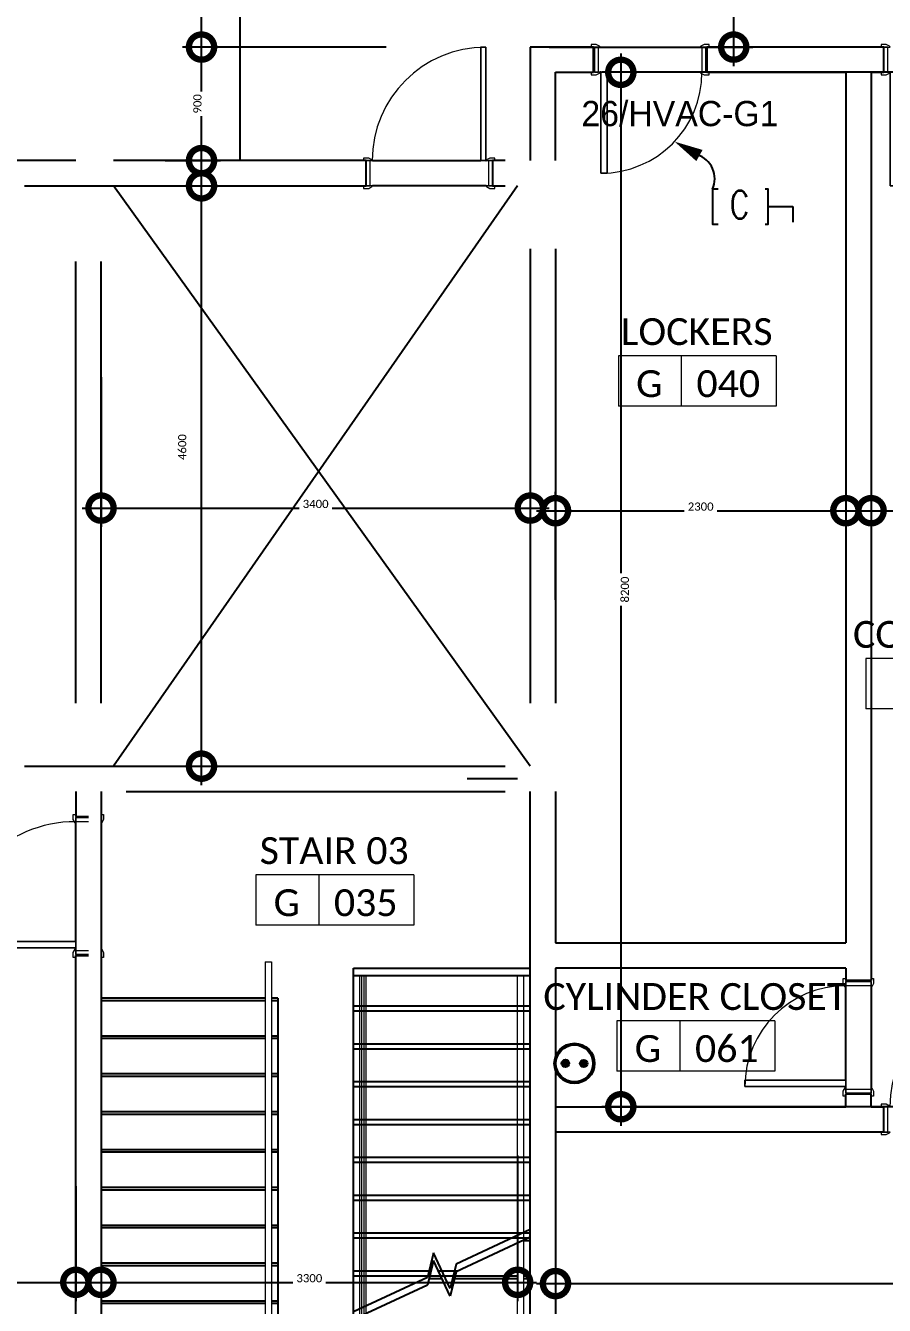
# Model space of a CAD drawing. Header units: metres. Extents: x 22.6 to 101.3, y 9.4 to 67.4.
# Drawn here: x 61.1 to 67.9, y 40.97 to 51.12 of the extents above; entities that cross this region are included whole.
import ezdxf

# ---------------------------------------------------------------- set-up
doc = ezdxf.new("R2010")
doc.units = ezdxf.units.M
doc.set_wipeout_variables(frame=1)
doc.linetypes.add('ECG_Line-Ptrn-Sold', pattern=[9144.001000000002, 9144.000000000002, -0.001])
for name, color, linetype in [('00', 252, 'Continuous'), ('E- symbol Disc', 7, 'Continuous'), ('E-Lighting Fix', 4, 'Continuous'), ('HVAC', 1, 'Continuous'), ('LEGEND$0$E-SOCKET', 3, 'Continuous')]:
    doc.layers.add(name, color=color, linetype=linetype)
for name, color, linetype, lineweight in [('1204SDC-A0$0$G-TTLB-STXT', 3, 'Continuous', 5), ('A-DIM', 7, 'Continuous', 5), ('A-DOOR', 5, 'Continuous', 5), ('A-FLOR-HRAL', 1, 'Continuous', 9), ('A-STAIR', 1, 'ECG_Line-Ptrn-Sold', 13), ('A-TEXT', 7, 'ECG_Line-Ptrn-Sold', 13)]:
    doc.layers.add(name, color=color, linetype=linetype, lineweight=lineweight)
doc.styles.add('Calibri', font='calibri.ttf', dxfattribs={"height": 0.2126391096979332})
doc.styles.add('ROMANS1', font='romans.shx', dxfattribs={"width": 0.8, "height": 250})
doc.dimstyles.new('ECG_Dimn-Detl-100', dxfattribs={"dimscale": 0.3048, "dimtxt": 0.25, "dimasz": 1.312335958005249, "dimexe": 0.4921259842519685, "dimexo": 0.0625, "dimgap": 0, "dimtad": 1, "dimdec": 0, "dimlfac": 1000, "dimzin": 0, "dimdsep": 46, "dimtxsty": 'Calibri', "dimblk1": 'DOTSMALL', "dimblk2": 'DOTSMALL', "dimsah": 1, "dimcen": 0.09, "dimdle": 0.4921259842519685, "dimazin": 0, "dimtfac": 1, "dimtdec": 4, "dimtix": 1, "dimtmove": 0, "dimatfit": 3, "dimfxl": 0.4921259842519685, "dimfxlon": 1, "dimtvp": 1, "dimtolj": 1, "dimtzin": 0, "dimarcsym": 2})
doc.dimstyles.new('ECG_Dimn-Detl-100_1', dxfattribs={"dimscale": 0.3048, "dimtxt": 0.25, "dimasz": 1.312335958005249, "dimexe": 0.4921259842519685, "dimexo": 0.0625, "dimgap": 0, "dimtad": 1, "dimdec": 0, "dimlfac": 1000, "dimzin": 0, "dimdsep": 46, "dimtxsty": 'Calibri', "dimblk1": 'DOTSMALL', "dimblk2": 'DOTSMALL', "dimsah": 1, "dimcen": 0.09, "dimdle": 0.4921259842519685, "dimazin": 0, "dimtfac": 1, "dimtdec": 4, "dimtix": 1, "dimtmove": 2, "dimatfit": 3, "dimfxl": 0.4921259842519685, "dimfxlon": 1, "dimtvp": 1, "dimtolj": 1, "dimtzin": 0, "dimarcsym": 2})

# ---------------------------------------------------------------- blocks, each defined once
blk = doc.blocks.new('ECG_ Door-Single Leaf-Steel - 1100x2200 mm-V1-GROUND FLOOR PLAN')
at = {"layer": 'A-DOOR'}
for p, q in [((-0.5670000000000196, 0.12), (-0.5270000000000196, 0.12)), ((-0.5670000000000196, 0.1000000000000001), (-0.5670000000000196, 0.12)), ((-0.5270000000000196, 0.12), (-0.5010000000000195, 0.106)), ((0.5009999999999725, 0.106), (0.5269999999999725, 0.12)), ((0.5269999999999725, 0.12), (0.5669999999999723, 0.12)), ((0.5669999999999723, 0.12), (0.5669999999999725, 0.1000000000000001)), ((-0.5420000000003313, -0.1000000000009697), (-0.5420000000003313, 6.463363177999782e-15)), ((-0.5100000000003206, 6.463363177999782e-15), (-0.5100000000003206, -0.1000000000009697)), ((0.5099999999996673, -0.1000000000009697), (0.5099999999996673, 6.463363177999782e-15)), ((0.5419999999996781, 6.463363177999782e-15), (0.5419999999996781, -0.1000000000009697)), ((-0.5670000000000195, -0.1200000000009714), (-0.5670000000000193, -0.1000000000009752)), ((-0.5500000000000093, -0.1000000000009743), (-0.4970000000000195, -0.1000000000009715)), ((-0.5100000000003206, -0.1000000000009697), (-0.5420000000003313, -0.1000000000009697)), ((0.4399999999999785, -0.1000000000009684), (0.4899999999999785, -0.1000000000009684)), ((0.4399999999999785, -1.100000000000968), (0.4399999999999785, -0.1000000000009684)), ((0.4399999999999752, -0.1000000000009683), (0.4399999999999752, -1.100000000000968)), ((0.4899999999999752, -0.1000000000009683), (0.4399999999999752, -0.1000000000009683)), ((0.4899999999999785, -0.1000000000009684), (0.4899999999999785, -1.100000000000968)), ((0.4899999999999752, -1.100000000000968), (0.4899999999999752, -0.1000000000009682)), ((0.4969999999999729, -0.1000000000009683), (0.5499999999999883, -0.100000000000968)), ((0.5419999999996781, -0.1000000000009697), (0.5099999999996673, -0.1000000000009697)), ((0.5669999999999729, -0.1000000000009679), (0.566999999999973, -0.1200000000009677)), ((-0.5270000000000191, -0.1200000000009748), (-0.5670000000000195, -0.1200000000009714)), ((-0.5010000000000198, -0.1060000000009714), (-0.5270000000000191, -0.1200000000009748)), ((0.5269999999999729, -0.120000000000968), (0.5009999999999729, -0.1060000000009682)), ((0.566999999999973, -0.1200000000009677), (0.5269999999999729, -0.120000000000968)), ((0.4899999999999785, -1.100000000000968), (0.4399999999999785, -1.100000000000968)), ((0.4399999999999752, -1.100000000000968), (0.4899999999999752, -1.100000000000968))]:
    blk.add_line(p, q, dxfattribs=at)
for centre, radius, start, end in [((-0.5050000000000195, 0.099), 0.008062257748298557, 7.12501634890286, 60.25511870305785), ((0.5049999999999724, 0.099), 0.008062257748298501, 119.7448812969423, 172.8749836510976), ((0.4899999999999736, -0.1000000000009633), 1.000000000000006, 180.0000000000001, 269.9999999999997), ((-0.5050000000000194, -0.0990000000009714), 0.008062257748298461, 299.7448812969413, 352.8749836510972), ((0.5049999999999728, -0.09900000000096812), 0.008062257748298501, 187.1250163489028, 240.2551187030581)]:
    blk.add_arc(centre, radius, start, end, dxfattribs=at)
blk = doc.blocks.new('ECG_ Door-Single Leaf-Steel - 1000x2200 mm-3097160-GROUND FLOOR PLAN')
at = {"layer": 'A-DOOR'}
for p, q in [((0.407999999999996, 1.000000000000968), (0.407999999999996, 0.1000000000009684)), ((0.447999999999996, 1.000000000000968), (0.407999999999996, 1.000000000000968)), ((0.4079999999999928, 0.1000000000009684), (0.4079999999999928, 1.000000000000968)), ((0.4079999999999928, 1.000000000000968), (0.4479999999999928, 1.000000000000968)), ((0.447999999999996, 0.1000000000009684), (0.447999999999996, 1.000000000000968)), ((0.4479999999999928, 1.000000000000968), (0.4479999999999928, 0.1000000000009684)), ((-0.4800000000000013, 0.1200000000009744), (-0.5200000000000015, 0.1200000000009712)), ((-0.5200000000000015, 0.1200000000009712), (-0.5200000000000017, 0.1000000000009747)), ((-0.4540000000000017, 0.1060000000009712), (-0.4800000000000013, 0.1200000000009744)), ((0.4799999999999915, 0.1200000000009682), (0.4539999999999915, 0.1060000000009683)), ((0.5199999999999916, 0.1200000000009679), (0.4799999999999915, 0.1200000000009682)), ((0.5199999999999915, 0.100000000000968), (0.5199999999999916, 0.1200000000009679)), ((-0.5000000000000283, 0.1000000000009737), (-0.4500000000000015, 0.1000000000009713)), ((-0.4680000000003104, 0.1000000000009697), (-0.5000000000003211, 0.1000000000009697)), ((-0.4680000000003104, -0.1), (-0.4680000000003104, 0.1000000000009697)), ((0.407999999999996, 0.1000000000009684), (0.447999999999996, 0.1000000000009684)), ((0.4479999999999928, 0.1000000000009684), (0.4079999999999928, 0.1000000000009684)), ((0.4499999999999915, 0.1000000000009684), (0.5000000000000181, 0.1000000000009681)), ((0.4679999999996772, 0.1000000000009697), (0.4679999999996772, -0.1)), ((0.4999999999996882, 0.1000000000009697), (0.4679999999996772, 0.1000000000009697)), ((-0.5200000000000016, -0.1000000000000001), (-0.5200000000000016, -0.12)), ((-0.4500000000000016, -0.1000000000000001), (-0.5000000000000282, -0.1000000000000001)), ((-0.5000000000003211, -0.1), (-0.4680000000003104, -0.1)), ((0.50000000000002, -0.1000000000000001), (0.449999999999991, -0.1000000000000001)), ((0.4679999999996772, -0.1), (0.4999999999996882, -0.1)), ((0.5199999999999909, -0.12), (0.5199999999999909, -0.1000000000000001)), ((-0.5200000000000016, -0.12), (-0.4800000000000015, -0.12)), ((-0.4800000000000015, -0.12), (-0.4540000000000016, -0.106)), ((0.4539999999999911, -0.106), (0.4799999999999908, -0.12)), ((0.4799999999999908, -0.12), (0.5199999999999909, -0.12))]:
    blk.add_line(p, q, dxfattribs=at)
for centre, radius, start, end in [((0.4479999999999913, 0.1000000000009637), 0.900000000000004, 89.99999999999991, 179.9999999999999), ((-0.4580000000000015, 0.09900000000097121), 0.008062257748298515, 7.125016348902509, 60.25511870305892), ((0.4579999999999915, 0.09900000000096827), 0.008062257748298577, 119.7448812969417, 172.8749836510968), ((-0.4580000000000015, -0.099), 0.008062257748298529, 299.7448812969415, 352.8749836510968), ((0.4579999999999909, -0.099), 0.008062257748298515, 187.1250163489021, 240.2551187030581)]:
    blk.add_arc(centre, radius, start, end, dxfattribs=at)
blk = doc.blocks.new('ECG_ Door-Single Leaf-Steel - 900x2200 mm-3097165-GROUND FLOOR PLAN')
at = {"layer": 'A-DOOR'}
for p, q in [((0.3399999999999786, 0.9000000000009685), (0.3399999999999786, 0.1000000000009684)), ((0.3899999999999786, 0.9000000000009685), (0.3399999999999786, 0.9000000000009685)), ((0.3399999999999754, 0.1000000000009683), (0.3399999999999754, 0.9000000000009685)), ((0.3399999999999754, 0.9000000000009685), (0.3899999999999754, 0.9000000000009685)), ((0.3899999999999786, 0.1000000000009684), (0.3899999999999786, 0.9000000000009685)), ((0.3899999999999754, 0.9000000000009685), (0.3899999999999754, 0.1000000000009684)), ((-0.4270000000000198, 0.1200000000009738), (-0.4670000000000197, 0.1200000000009711)), ((-0.4670000000000197, 0.1200000000009711), (-0.4670000000000196, 0.1000000000009742)), ((-0.4010000000000199, 0.1060000000009711), (-0.4270000000000198, 0.1200000000009738)), ((0.4269999999999731, 0.1200000000009683), (0.400999999999973, 0.1060000000009685)), ((0.4669999999999732, 0.1200000000009681), (0.4269999999999731, 0.1200000000009683)), ((0.4669999999999731, 0.1000000000009682), (0.4669999999999732, 0.1200000000009681)), ((-0.4500000000000329, 0.1000000000009735), (-0.3970000000000198, 0.1000000000009712)), ((-0.4100000000003211, 0.1000000000009697), (-0.4420000000003318, 0.1000000000009697)), ((-0.4420000000003318, 0.1000000000009697), (-0.4420000000003318, -0.1)), ((-0.4100000000003211, -0.1), (-0.4100000000003211, 0.1000000000009697)), ((0.3399999999999786, 0.1000000000009684), (0.3899999999999786, 0.1000000000009684)), ((0.3899999999999754, 0.1000000000009683), (0.3399999999999754, 0.1000000000009683)), ((0.3969999999999731, 0.1000000000009686), (0.4499999999999715, 0.1000000000009683)), ((0.4099999999996672, 0.1000000000009697), (0.4099999999996672, -0.1)), ((0.4419999999996781, 0.1000000000009697), (0.4099999999996672, 0.1000000000009697)), ((0.4419999999996781, -0.1), (0.4419999999996781, 0.1000000000009697)), ((-0.4670000000000201, -0.1000000000000001), (-0.4670000000000201, -0.12)), ((-0.3970000000000201, -0.1000000000000001), (-0.450000000000027, -0.1000000000000001)), ((-0.4420000000003318, -0.1), (-0.4100000000003211, -0.1)), ((0.4499999999999711, -0.1000000000000001), (0.3969999999999727, -0.1000000000000001)), ((0.4099999999996672, -0.1), (0.4419999999996781, -0.1)), ((0.4669999999999725, -0.12), (0.4669999999999728, -0.1000000000000001)), ((-0.4670000000000201, -0.12), (-0.42700000000002, -0.12)), ((-0.42700000000002, -0.12), (-0.4010000000000201, -0.106)), ((0.4009999999999729, -0.106), (0.4269999999999726, -0.12)), ((0.4269999999999726, -0.12), (0.4669999999999725, -0.12))]:
    blk.add_line(p, q, dxfattribs=at)
for centre, radius, start, end in [((0.3899999999999741, 0.100000000000964), 0.8000000000000037, 89.99999999999993, 179.9999999999999), ((-0.4050000000000197, 0.09900000000097108), 0.008062257748298515, 7.125016348902509, 60.25511870305849), ((0.404999999999973, 0.09900000000096844), 0.00806225774829855, 119.7448812969414, 172.8749836510968), ((-0.40500000000002, -0.099), 0.008062257748298529, 299.7448812969415, 352.8749836510968), ((0.4049999999999727, -0.099), 0.008062257748298515, 187.1250163489021, 240.2551187030579)]:
    blk.add_arc(centre, radius, start, end, dxfattribs=at)
blk = doc.blocks.new('ECG_ Door-Single Leaf-Steel - 1000x2200 mm-3097163-GROUND FLOOR PLAN')
at = {"layer": 'A-DOOR'}
for p, q in [((0.407999999999996, 1.000000000000968), (0.407999999999996, 0.1000000000009684)), ((0.447999999999996, 1.000000000000968), (0.407999999999996, 1.000000000000968)), ((0.4079999999999928, 0.1000000000009684), (0.4079999999999928, 1.000000000000968)), ((0.4079999999999928, 1.000000000000968), (0.4479999999999928, 1.000000000000968)), ((0.447999999999996, 0.1000000000009684), (0.447999999999996, 1.000000000000968)), ((0.4479999999999928, 1.000000000000968), (0.4479999999999928, 0.1000000000009684)), ((-0.4800000000000013, 0.1200000000009744), (-0.5200000000000015, 0.1200000000009712)), ((-0.5200000000000015, 0.1200000000009712), (-0.5200000000000017, 0.1000000000009747)), ((-0.4540000000000017, 0.1060000000009712), (-0.4800000000000013, 0.1200000000009744)), ((0.4799999999999915, 0.1200000000009682), (0.4539999999999915, 0.1060000000009683)), ((0.5199999999999916, 0.1200000000009679), (0.4799999999999915, 0.1200000000009682)), ((0.5199999999999915, 0.100000000000968), (0.5199999999999916, 0.1200000000009679)), ((-0.5000000000000198, 0.1000000000009737), (-0.4500000000000015, 0.1000000000009713)), ((-0.4680000000003104, 0.1000000000009697), (-0.5000000000003211, 0.1000000000009697)), ((-0.4680000000003104, -0.1), (-0.4680000000003104, 0.1000000000009697)), ((0.407999999999996, 0.1000000000009684), (0.447999999999996, 0.1000000000009684)), ((0.4479999999999928, 0.1000000000009684), (0.4079999999999928, 0.1000000000009684)), ((0.4499999999999915, 0.1000000000009684), (0.4999999999999673, 0.1000000000009681)), ((0.4679999999996772, 0.1000000000009697), (0.4679999999996772, -0.1)), ((0.4999999999996882, 0.1000000000009697), (0.4679999999996772, 0.1000000000009697)), ((-0.5200000000000016, -0.1000000000000001), (-0.5200000000000016, -0.12)), ((-0.4500000000000016, -0.1000000000000001), (-0.5000000000000198, -0.1000000000000001)), ((-0.5000000000003211, -0.1), (-0.4680000000003104, -0.1)), ((0.4999999999999692, -0.1000000000000001), (0.449999999999991, -0.1000000000000001)), ((0.4679999999996772, -0.1), (0.4999999999996882, -0.1)), ((0.5199999999999909, -0.12), (0.5199999999999909, -0.1000000000000001)), ((-0.5200000000000016, -0.12), (-0.4800000000000015, -0.12)), ((-0.4800000000000015, -0.12), (-0.4540000000000016, -0.106)), ((0.4539999999999911, -0.106), (0.4799999999999908, -0.12)), ((0.4799999999999908, -0.12), (0.5199999999999909, -0.12))]:
    blk.add_line(p, q, dxfattribs=at)
for centre, radius, start, end in [((0.4479999999999913, 0.1000000000009637), 0.900000000000004, 89.99999999999991, 179.9999999999999), ((-0.4580000000000015, 0.09900000000097121), 0.008062257748298515, 7.125016348902509, 60.25511870305892), ((0.4579999999999915, 0.09900000000096827), 0.008062257748298577, 119.7448812969417, 172.8749836510968), ((-0.4580000000000015, -0.099), 0.008062257748298529, 299.7448812969415, 352.8749836510968), ((0.4579999999999909, -0.099), 0.008062257748298515, 187.1250163489021, 240.2551187030581)]:
    blk.add_arc(centre, radius, start, end, dxfattribs=at)
blk = doc.blocks.new('ECG_ Door-Single Leaf-Steel - 900x2200 mm-3097164-GROUND FLOOR PLAN')
at = {"layer": 'A-DOOR'}
for p, q in [((-0.4670000000000201, 0.12), (-0.42700000000002, 0.12)), ((-0.4670000000000201, 0.1000000000000001), (-0.4670000000000201, 0.12)), ((-0.42700000000002, 0.12), (-0.4010000000000201, 0.106)), ((0.4009999999999729, 0.106), (0.4269999999999726, 0.12)), ((0.4269999999999726, 0.12), (0.4669999999999725, 0.12)), ((0.4669999999999725, 0.12), (0.4669999999999728, 0.1000000000000001)), ((-0.3970000000000201, 0.1000000000000001), (-0.4500000000000185, 0.1000000000000001)), ((-0.4420000000003318, 0.1), (-0.4100000000003211, 0.1)), ((-0.4420000000003318, -0.1000000000009697), (-0.4420000000003318, 0.1)), ((-0.4100000000003211, 0.1), (-0.4100000000003211, -0.1000000000009697)), ((0.4499999999999796, 0.1000000000000001), (0.3969999999999727, 0.1000000000000001)), ((0.4099999999996672, 0.1), (0.4419999999996781, 0.1)), ((0.4099999999996672, -0.1000000000009697), (0.4099999999996672, 0.1)), ((0.4419999999996781, 0.1), (0.4419999999996781, -0.1000000000009697)), ((-0.4670000000000197, -0.1200000000009711), (-0.4670000000000196, -0.1000000000009742)), ((-0.4500000000000181, -0.1000000000009735), (-0.3970000000000198, -0.1000000000009712)), ((-0.4100000000003211, -0.1000000000009697), (-0.4420000000003318, -0.1000000000009697)), ((0.3399999999999786, -0.1000000000009684), (0.3899999999999786, -0.1000000000009684)), ((0.3399999999999786, -0.9000000000009685), (0.3399999999999786, -0.1000000000009684)), ((0.3399999999999754, -0.1000000000009683), (0.3399999999999754, -0.9000000000009685)), ((0.3899999999999754, -0.1000000000009683), (0.3399999999999754, -0.1000000000009683)), ((0.3899999999999786, -0.1000000000009684), (0.3899999999999786, -0.9000000000009685)), ((0.3899999999999754, -0.9000000000009685), (0.3899999999999754, -0.1000000000009684)), ((0.3969999999999731, -0.1000000000009686), (0.44999999999998, -0.1000000000009683)), ((0.4419999999996781, -0.1000000000009697), (0.4099999999996672, -0.1000000000009697)), ((0.4669999999999731, -0.1000000000009682), (0.4669999999999732, -0.1200000000009681)), ((-0.4270000000000198, -0.1200000000009738), (-0.4670000000000197, -0.1200000000009711)), ((-0.4010000000000199, -0.1060000000009711), (-0.4270000000000198, -0.1200000000009738)), ((0.4269999999999731, -0.1200000000009683), (0.400999999999973, -0.1060000000009685)), ((0.4669999999999732, -0.1200000000009681), (0.4269999999999731, -0.1200000000009683)), ((0.3899999999999786, -0.9000000000009685), (0.3399999999999786, -0.9000000000009685)), ((0.3399999999999754, -0.9000000000009685), (0.3899999999999754, -0.9000000000009685))]:
    blk.add_line(p, q, dxfattribs=at)
for centre, radius, start, end in [((-0.40500000000002, 0.099), 0.008062257748298529, 7.125016348902834, 60.2551187030581), ((0.4049999999999727, 0.099), 0.008062257748298515, 119.7448812969418, 172.8749836510976), ((0.3899999999999741, -0.100000000000964), 0.800000000000005, 180.0000000000001, 269.9999999999997), ((-0.4050000000000197, -0.09900000000097108), 0.008062257748298515, 299.7448812969412, 352.8749836510972), ((0.404999999999973, -0.09900000000096844), 0.00806225774829855, 187.1250163489028, 240.2551187030582)]:
    blk.add_arc(centre, radius, start, end, dxfattribs=at)
blk = doc.blocks.new('Railing - Railing-3162899-GROUND FLOOR PLAN')
at = {"layer": 'A-FLOR-HRAL'}
for p, q in [((62.99353060839803, 43.69732717912427), (63.04353060839804, 43.69732717912427)), ((62.99353060839803, 43.69732717912427), (62.99353060839799, 40.03940265082234)), ((63.04353060839804, 43.69732717912427), (63.04353060839799, 40.03940265082234)), ((63.79433060839797, 40.9077291072951), (63.74433060839797, 40.88441372438734)), ((63.79433060839797, 40.9077291072951), (63.74433060839797, 40.88441372438734)), ((63.79433060839797, 40.9077291072951), (63.74433060839797, 40.88441372438734)), ((63.79433060839797, 40.9077291072951), (63.74433060839797, 40.88441372438734)), ((63.79433060839797, 40.9077291072951), (63.74433060839797, 40.88441372438734)), ((63.79433060839797, 40.9077291072951), (63.74433060839797, 40.88441372438734)), ((63.74433060839795, 40.02232717912428), (63.74433060839797, 40.88441372438734)), ((63.79433060839796, 40.02232717912428), (63.79433060839797, 40.9077291072951)), ((62.99353060839799, 40.03940265082234), (62.99353060839798, 39.64692717912429)), ((63.04353060839799, 40.03940265082234), (63.04353060839799, 39.69692717912429)), ((63.74433060839794, 39.74732717912431), (63.74433060839795, 40.02232717912428)), ((63.79433060839795, 39.74732717912431), (63.79433060839796, 40.02232717912428)), ((63.04353060839799, 39.69692717912429), (63.74433060839794, 39.69692717912429)), ((63.74433060839794, 39.69692717912429), (63.74433060839794, 39.74732717912431)), ((63.79433060839795, 39.64692717912428), (63.79433060839795, 39.74732717912431)), ((62.99353060839798, 39.64692717912429), (63.79433060839795, 39.64692717912428))]:
    blk.add_line(p, q, dxfattribs=at)
at = {"layer": 'A-STAIR'}
for p, q in [((63.74433060839804, 43.58732717912428), (63.79433060839804, 43.58732717912428)), ((63.74433060839804, 43.28732717912427), (63.74433060839804, 43.58732717912428)), ((63.75933060839805, 43.58732717912428), (63.77933060839803, 43.58732717912428)), ((63.75933060839805, 43.28732717912427), (63.75933060839805, 43.58732717912428)), ((63.75933060839805, 43.58732717912428), (63.77933060839803, 43.58732717912428)), ((63.75933060839805, 43.28732717912427), (63.75933060839805, 43.58732717912428)), ((63.75933060839805, 43.58732717912428), (63.77933060839803, 43.58732717912428)), ((63.75933060839805, 43.28732717912427), (63.75933060839805, 43.58732717912428)), ((63.75933060839805, 43.58732717912428), (63.77933060839803, 43.58732717912428)), ((63.75933060839805, 43.28732717912427), (63.75933060839805, 43.58732717912428)), ((63.75933060839805, 43.58732717912428), (63.77933060839803, 43.58732717912428)), ((63.75933060839805, 43.28732717912427), (63.75933060839805, 43.58732717912428)), ((63.77933060839803, 43.28732717912427), (63.77933060839803, 43.58732717912428)), ((63.77933060839803, 43.28732717912427), (63.77933060839803, 43.58732717912428)), ((63.77933060839803, 43.28732717912427), (63.77933060839803, 43.58732717912428)), ((63.77933060839803, 43.28732717912427), (63.77933060839803, 43.58732717912428)), ((63.77933060839803, 43.28732717912427), (63.77933060839803, 43.58732717912428)), ((63.79433060839804, 43.28732717912427), (63.79433060839804, 43.58732717912428)), ((63.74433060839797, 40.88441372438734), (63.74433060839802, 43.28732717912427)), ((63.75933060839797, 40.89140833925967), (63.75933060839802, 43.28732717912427)), ((63.75933060839797, 40.89140833925967), (63.75933060839802, 43.28732717912427)), ((63.75933060839797, 40.89140833925967), (63.75933060839802, 43.28732717912427)), ((63.75933060839797, 40.89140833925967), (63.75933060839802, 43.28732717912427)), ((63.75933060839797, 40.89140833925967), (63.75933060839802, 43.28732717912427)), ((63.77933060839797, 40.90073449242276), (63.77933060839802, 43.28732717912427)), ((63.77933060839797, 40.90073449242276), (63.77933060839802, 43.28732717912427)), ((63.77933060839797, 40.90073449242276), (63.77933060839802, 43.28732717912427)), ((63.77933060839797, 40.90073449242276), (63.77933060839802, 43.28732717912427)), ((63.77933060839797, 40.90073449242276), (63.77933060839802, 43.28732717912427)), ((63.79433060839797, 40.9077291072951), (63.79433060839803, 43.28732717912427))]:
    blk.add_line(p, q, dxfattribs=at)
blk = doc.blocks.new('Railing - Railing-3137059-GROUND FLOOR PLAN')
at = {"layer": 'A-FLOR-HRAL'}
for p, q in [((65.04353060839772, 41.4902406338622), (64.9935306083977, 41.46692525095445)), ((64.9935306083977, 39.68732717912471), (64.9935306083977, 41.46692525095445)), ((65.0435306083977, 39.68732717912471), (65.04353060839772, 41.4902406338622)), ((64.99353060839768, 39.38732717912469), (64.99353060839768, 39.6873271791247)), ((65.04353060839767, 39.38732717912469), (65.04353060839767, 39.6873271791247)), ((65.04353060839767, 39.38732717912469), (64.99353060839768, 39.38732717912469))]:
    blk.add_line(p, q, dxfattribs=at)
at = {"layer": 'A-STAIR'}
for p, q in [((64.99353060839772, 43.58732717912468), (65.04353060839773, 43.58732717912468)), ((64.99353060839772, 43.28732717912469), (64.99353060839772, 43.58732717912468)), ((65.04353060839773, 43.28732717912469), (65.04353060839773, 43.58732717912468)), ((64.9935306083977, 41.46692525095445), (64.99353060839772, 43.28732717912469)), ((65.04353060839772, 41.4902406338622), (65.04353060839773, 43.28732717912469))]:
    blk.add_line(p, q, dxfattribs=at)
blk = doc.blocks.new('ECG_ Door-Single Leaf-Steel - 1000x2200 mm-3241805-GROUND FLOOR PLAN')
at = {"layer": 'A-DOOR'}
for p, q in [((0.407999999999996, 1.000000000000968), (0.407999999999996, 0.1000000000009684)), ((0.447999999999996, 1.000000000000968), (0.407999999999996, 1.000000000000968)), ((0.4079999999999928, 0.1000000000009684), (0.4079999999999928, 1.000000000000968)), ((0.4079999999999928, 1.000000000000968), (0.4479999999999928, 1.000000000000968)), ((0.447999999999996, 0.1000000000009684), (0.447999999999996, 1.000000000000968)), ((0.4479999999999928, 1.000000000000968), (0.4479999999999928, 0.1000000000009684)), ((-0.4800000000000013, 0.1200000000009744), (-0.5200000000000015, 0.1200000000009712)), ((-0.5200000000000015, 0.1200000000009712), (-0.5200000000000017, 0.1000000000009747)), ((-0.4540000000000017, 0.1060000000009712), (-0.4800000000000013, 0.1200000000009744)), ((0.4799999999999915, 0.1200000000009682), (0.4539999999999915, 0.1060000000009683)), ((0.5199999999999916, 0.1200000000009679), (0.4799999999999915, 0.1200000000009682)), ((0.5199999999999915, 0.100000000000968), (0.5199999999999916, 0.1200000000009679)), ((-0.4999999999999944, 0.1000000000009737), (-0.4500000000000015, 0.1000000000009713)), ((-0.4680000000003104, 0.1000000000009697), (-0.5000000000003211, 0.1000000000009697)), ((-0.4680000000003104, -0.1), (-0.4680000000003104, 0.1000000000009697)), ((0.407999999999996, 0.1000000000009684), (0.447999999999996, 0.1000000000009684)), ((0.4479999999999928, 0.1000000000009684), (0.4079999999999928, 0.1000000000009684)), ((0.4499999999999915, 0.1000000000009684), (0.4999999999999866, 0.1000000000009681)), ((0.4679999999996772, 0.1000000000009697), (0.4679999999996772, -0.1)), ((0.4999999999996882, 0.1000000000009697), (0.4679999999996772, 0.1000000000009697)), ((-0.5200000000000016, -0.1000000000000001), (-0.5200000000000016, -0.12)), ((-0.4500000000000016, -0.1000000000000001), (-0.4999999999999943, -0.1000000000000001)), ((-0.5000000000003211, -0.1), (-0.4680000000003104, -0.1)), ((0.4999999999999861, -0.1000000000000001), (0.449999999999991, -0.1000000000000001)), ((0.4679999999996772, -0.1), (0.4999999999996882, -0.1)), ((0.5199999999999909, -0.12), (0.5199999999999909, -0.1000000000000001)), ((-0.5200000000000016, -0.12), (-0.4800000000000015, -0.12)), ((-0.4800000000000015, -0.12), (-0.4540000000000016, -0.106)), ((0.4539999999999911, -0.106), (0.4799999999999908, -0.12)), ((0.4799999999999908, -0.12), (0.5199999999999909, -0.12))]:
    blk.add_line(p, q, dxfattribs=at)
for centre, radius, start, end in [((0.4479999999999913, 0.1000000000009637), 0.900000000000004, 89.99999999999991, 179.9999999999999), ((-0.4580000000000015, 0.09900000000097121), 0.008062257748298515, 7.125016348902509, 60.25511870305892), ((0.4579999999999915, 0.09900000000096827), 0.008062257748298577, 119.7448812969417, 172.8749836510968), ((-0.4580000000000015, -0.099), 0.008062257748298529, 299.7448812969415, 352.8749836510968), ((0.4579999999999909, -0.099), 0.008062257748298515, 187.1250163489021, 240.2551187030581)]:
    blk.add_arc(centre, radius, start, end, dxfattribs=at)
blk = doc.blocks.new('ECG_G-Tag-Room - ECG_G-Tag-Room-Engl-1568319-GROUND FLOOR PLAN')
at = {"layer": 'A-TEXT'}
for p, q in [((-0.006249999999999996, 0), (-0.006249999999999996, -0.004)), ((0.00625, 0), (-0.006249999999999996, 0)), ((-0.001249999999999994, -0.004), (-0.001249999999999987, 0)), ((0.00625, 0), (0.00625, -0.004)), ((0.006250000000000001, -0.004), (-0.006249999999999996, -0.004))]:
    blk.add_line(p, q, dxfattribs=at)
blk = doc.blocks.new('_DotSmall')
at = {"color": 0, "linetype": 'ByBlock', "const_width": 0.5}
blk.add_lwpolyline([(-0.0625, 0, 1), (0.0625, 0, 1)], format="xyb", close=True, dxfattribs=at)
blk = doc.blocks.new('*U837')
at = {"layer": 'HVAC', "color": 0}
for p, q in [((0.0593670933065651, 0.09549586851058933), (0.0593670933065651, 0.1791574707578292)), ((0.0593670933065651, 0.1791574707578292), (0.11227411789244, 0.1791574707578292))]:
    blk.add_line(p, q, dxfattribs=at)
blk.add_lwpolyline([(0, -0.09352619766118765), (0.1187341866131302, -0.09352619766118765), (0.1187341866131302, 0.09549586851058933), (1.387778780781446e-17, 0.09549586851058933)], close=True, dxfattribs=at)
at = {"color": 0}
blk.add_wipeout([(-0.017895946303951846, 0.08446092101840103), (0.1368071215185651, 0.08446092101840103), (0.1368071215185651, -0.07383771629401005), (-0.017895946303951846, -0.07383771629401005)], dxfattribs=at).dxf.layer = 'Defpoints'
blk = doc.blocks.new('EO')
at = {"layer": 'E-Lighting Fix', "lineweight": -3, "ltscale": 0.05, "transparency": 33554658}
h = blk.add_hatch(color=0, dxfattribs=at)
h.dxf.hatch_style = 1
edge = h.paths.add_edge_path()
edge.add_arc((-0.08117423268780044, 0.179930175292462), 0.03373832275297792, 0, 360)
h = blk.add_hatch(color=0, dxfattribs=at)
h.dxf.hatch_style = 1
edge = h.paths.add_edge_path()
edge.add_arc((0.08227097006439976, 0.1786969006098786), 0.03373832275297792, 0, 360)
at = {"layer": 'E-Lighting Fix', "color": 0}
for radius in [0.1795253833473242, 0.1650322210159018]:
    blk.add_circle((0, 0.1795253833473254), radius, dxfattribs=at)
at = {"layer": 'E-Lighting Fix', "color": 0, "lineweight": -3, "ltscale": 0.05}
for centre in [(-0.08117423268780044, 0.179930175292462), (0.08227097006439976, 0.1786969006098786)]:
    blk.add_circle(centre, 0.03373832275297792, dxfattribs=at)
blk = doc.blocks.new('A$Cd8d9f0fa')
at = {"layer": '1204SDC-A0$0$G-TTLB-STXT', "xscale": 0.889, "yscale": 0.889, "zscale": 0.889}
blk.add_blockref('EO', (-0.5418616758599057, -0.2557654836626071), dxfattribs=at)

msp = doc.modelspace()

# ---------------------------------------------------------------- linework, layer by layer
at = {"layer": '00', "color": 252}
for p, q in [((62.79368118136041, 55.74732717912506), (62.7936811813604, 50.04732717912513)), ((65.59393060839773, 50.94732717912516), (65.0939306083977, 50.94732717912516)), ((65.0939306083977, 50.94732717912516), (65.0939306083977, 50.04732717912509)), ((65.59393060839773, 50.74732717912514), (65.59393060839773, 50.94732717912516)), ((65.64693060839772, 50.94732717912515), (66.44093060839772, 50.94732717912513)), ((65.64693060839774, 50.94732717912515), (66.44093060839772, 50.94732717912513)), ((67.8939306083977, 50.94732717912512), (66.49393060839773, 50.94732717912512)), ((66.49393060839773, 50.94732717912512), (66.49393060839773, 50.74732717912514)), ((67.8939306083977, 50.74732717912514), (67.8939306083977, 50.94732717912512)), ((65.29393060839773, 50.74732717912514), (65.59393060839773, 50.74732717912514)), ((65.29393060839773, 50.04732717912509), (65.29393060839773, 50.74732717912514)), ((65.65393060839773, 50.74732717912514), (65.64693060839772, 50.74732717912514)), ((65.65393060839773, 50.74732717912514), (65.64693060839774, 50.74732717912514)), ((66.44093060839772, 50.74732717912514), (65.70393060839773, 50.74732717912514)), ((66.44093060839772, 50.74732717912514), (65.70393060839773, 50.74732717912514)), ((66.49393060839773, 50.74732717912514), (67.59393060839768, 50.74732717912514)), ((67.59393060839771, 50.74732717912514), (67.5939306083977, 43.84732717912512)), ((67.79393060839772, 50.74732717912514), (67.8939306083977, 50.74732717912514)), ((67.79393060839772, 50.74732717912514), (67.7939306083977, 43.54732717912513)), ((61.4939306083977, 50.04732717912513), (58.99393060839773, 50.04732717912513)), ((63.79393060839772, 50.04732717912513), (61.79393060839769, 50.04732717912513)), ((63.79393060839772, 49.84732717912513), (63.79393060839772, 50.04732717912513)), ((63.84393060839771, 50.04732717912513), (64.7019306083977, 50.04732717912513)), ((63.84393060839771, 50.04732717912513), (64.70193060839772, 50.04732717912513)), ((64.74193060839771, 50.04732717912513), (64.74393060839769, 50.04732717912513)), ((64.74193060839771, 50.04732717912513), (64.7439306083977, 50.04732717912513)), ((64.89393060839775, 50.04732717912513), (64.7939306083977, 50.04732717912513)), ((64.7939306083977, 50.04732717912513), (64.7939306083977, 49.84732717912513)), ((61.79393060839769, 49.84732717912513), (63.79393060839772, 49.84732717912513)), ((64.9939306083977, 49.84732717912507), (61.79393060839771, 45.24732717912532)), ((65.09393060839771, 45.24732717912532), (61.79393060839772, 49.84732717912513)), ((64.74393060839769, 49.84732717912513), (63.84393060839771, 49.84732717912513)), ((64.7939306083977, 49.84732717912513), (64.89393060839775, 49.84732717912513)), ((65.09393060839773, 49.34732717912507), (65.09393060839771, 45.74732717912532)), ((65.29393060839772, 49.34732717912507), (65.29393060839772, 45.74732717912532)), ((61.4939306083977, 45.74732717912532), (61.49393060839772, 49.24732717912513)), ((61.69393060839771, 45.74732717912532), (61.69393060839771, 49.24732717912513)), ((61.8939306083977, 45.24732717912532), (64.89393060839771, 45.24732717912532)), ((64.9939306083977, 45.14732717912513), (64.59393060839771, 45.14732717912513)), ((61.4939306083977, 45.04732717912533), (61.4939306083977, 44.84732717912534)), ((61.69393060839771, 45.04732717912533), (61.69393060839771, 38.64732717912513)), ((61.8939306083977, 45.04732717912533), (64.89393060839771, 45.04732717912533)), ((65.0939306083977, 41.57374253983321), (65.0939306083977, 45.04732717912533)), ((65.2939306083977, 45.04732717912533), (65.2939306083977, 43.84732717912513)), ((61.4939306083977, 44.84732717912534), (61.59393060839773, 44.84732717912534)), ((61.4939306083977, 43.85732717912536), (61.4939306083977, 44.79432717912535)), ((61.4939306083977, 43.85732717912535), (61.4939306083977, 44.79432717912535)), ((65.2939306083977, 43.84732717912513), (67.5939306083977, 43.84732717912512)), ((61.4939306083977, 43.80032717912535), (61.4939306083977, 43.80732717912535)), ((61.4939306083977, 43.80032717912535), (61.4939306083977, 43.80732717912534)), ((61.4939306083977, 33.74732717912513), (61.4939306083977, 43.74732717912534)), ((61.4939306083977, 43.74732717912534), (61.59393060839773, 43.74732717912534)), ((63.69393060839776, 43.64732717912472), (65.09393060839776, 43.64732717912469)), ((63.69393060839772, 40.9209118184162), (63.69393060839776, 43.64732717912472)), ((65.09393060839773, 41.5737425398332), (65.09393060839776, 43.64732717912469)), ((65.2939306083977, 43.64732717912513), (65.29393060839769, 42.54732717912514)), ((67.5939306083977, 43.64732717912512), (65.2939306083977, 43.64732717912513)), ((67.5939306083977, 43.64732717912512), (67.5939306083977, 43.54732717912513)), ((63.69393060839776, 43.58732717912472), (65.09393060839774, 43.58732717912469)), ((63.69393060839771, 40.86091181841621), (63.69393060839776, 43.58732717912472)), ((65.09393060839773, 41.51374253983322), (65.09393060839774, 43.58732717912469)), ((67.7939306083977, 43.54732717912513), (67.5939306083977, 43.54732717912513)), ((67.5939306083977, 42.75732717912514), (67.5939306083977, 43.49432717912514)), ((67.7939306083977, 43.49432717912514), (67.7939306083977, 42.70032717912515)), ((67.7939306083977, 43.49432717912514), (67.7939306083977, 42.70032717912515)), ((62.99353060839804, 43.40732717912471), (61.69393060839774, 43.40732717912471)), ((62.99353060839803, 43.3873271791247), (61.69393060839774, 43.3873271791247)), ((63.09393060839773, 43.40732717912471), (63.04353060839804, 43.40732717912471)), ((63.09393060839773, 43.3873271791247), (63.04353060839804, 43.3873271791247)), ((63.09393060839773, 43.40732717912471), (63.09393060839773, 43.10732717912471)), ((63.69393060839776, 43.3473271791247), (65.09393060839774, 43.3473271791247)), ((63.69393060839774, 43.30732717912471), (65.09393060839774, 43.30732717912471)), ((62.99353060839803, 43.10732717912471), (61.69393060839774, 43.10732717912471)), ((62.99353060839803, 43.08732717912471), (61.69393060839774, 43.08732717912471)), ((63.09393060839773, 43.10732717912471), (63.04353060839803, 43.10732717912471)), ((63.09393060839773, 43.08732717912471), (63.04353060839803, 43.08732717912471)), ((63.09393060839773, 43.10732717912471), (63.09393060839773, 42.80732717912469)), ((63.69393060839776, 43.04732717912471), (65.09393060839774, 43.04732717912471)), ((63.69393060839774, 43.00732717912473), (65.09393060839774, 43.00732717912469)), ((62.99353060839803, 42.80732717912469), (61.69393060839774, 42.80732717912473)), ((62.99353060839803, 42.78732717912469), (61.69393060839774, 42.78732717912472)), ((63.09393060839773, 42.80732717912469), (63.04353060839803, 42.80732717912469)), ((63.09393060839773, 42.78732717912469), (63.04353060839803, 42.78732717912469)), ((63.09393060839773, 42.80732717912469), (63.09393060839773, 42.50732717912472)), ((63.69393060839774, 42.74732717912472), (65.09393060839774, 42.74732717912469)), ((63.69393060839774, 42.70732717912471), (65.09393060839773, 42.70732717912471)), ((67.5939306083977, 42.70032717912515), (67.5939306083977, 42.70732717912514)), ((67.5939306083977, 42.54732717912513), (67.5939306083977, 42.64732717912513)), ((67.7939306083977, 42.64732717912513), (67.5939306083977, 42.64732717912513)), ((67.7939306083977, 42.54732717912513), (67.7939306083977, 42.64732717912513)), ((62.99353060839803, 42.50732717912472), (61.69393060839773, 42.50732717912472)), ((63.09393060839773, 42.50732717912472), (63.04353060839802, 42.50732717912472)), ((63.09393060839773, 42.50732717912472), (63.09393060839773, 42.20732717912471)), ((65.29393060839769, 42.54732717912514), (67.5939306083977, 42.54732717912513)), ((67.7939306083977, 42.54732717912513), (67.89393060839765, 42.54732717912513)), ((67.89393060839765, 42.34732717912513), (67.89393060839765, 42.54732717912513)), ((62.99353060839803, 42.48732717912471), (61.69393060839773, 42.48732717912471)), ((63.09393060839773, 42.48732717912471), (63.04353060839802, 42.48732717912471)), ((63.69393060839774, 42.44732717912471), (65.09393060839774, 42.44732717912471)), ((63.69393060839774, 42.40732717912473), (65.09393060839773, 42.40732717912469)), ((65.29393060839769, 42.34732717912514), (65.29393060839769, 38.34732717912512)), ((67.89393060839765, 42.34732717912513), (65.29393060839769, 42.34732717912514)), ((62.99353060839803, 42.20732717912471), (61.69393060839773, 42.20732717912471)), ((63.09393060839773, 42.20732717912471), (63.04353060839802, 42.20732717912471)), ((63.09393060839773, 42.20732717912471), (63.09393060839773, 41.90732717912471)), ((62.99353060839803, 42.18732717912471), (61.69393060839773, 42.18732717912471)), ((63.09393060839773, 42.18732717912471), (63.04353060839802, 42.18732717912471)), ((63.69393060839774, 42.14732717912472), (65.09393060839773, 42.14732717912469)), ((63.69393060839773, 42.10732717912471), (65.09393060839773, 42.10732717912471)), ((62.99353060839802, 41.90732717912471), (61.69393060839773, 41.90732717912471)), ((63.09393060839773, 41.90732717912471), (63.04353060839802, 41.90732717912471)), ((63.09393060839773, 41.90732717912471), (63.09393060839773, 41.6073271791247)), ((62.99353060839802, 41.88732717912471), (61.69393060839773, 41.88732717912471)), ((63.09393060839773, 41.88732717912471), (63.04353060839802, 41.88732717912471)), ((63.69393060839774, 41.8473271791247), (65.09393060839773, 41.8473271791247)), ((63.69393060839773, 41.80732717912471), (65.09393060839773, 41.80732717912471)), ((62.99353060839802, 41.6073271791247), (61.69393060839773, 41.60732717912473)), ((63.09393060839773, 41.6073271791247), (63.04353060839802, 41.6073271791247)), ((63.09393060839773, 41.6073271791247), (63.09393060839772, 41.30732717912471)), ((62.99353060839802, 41.58732717912469), (61.69393060839773, 41.58732717912473)), ((63.09393060839773, 41.58732717912469), (63.04353060839802, 41.58732717912469)), ((63.69393060839773, 41.54732717912471), (65.03728268455055, 41.54732717912468)), ((63.69393060839772, 41.50732717912472), (65.08017282296072, 41.50732717912469)), ((65.09393060839773, 41.5737425398332), (64.50721908177731, 41.30015446184229)), ((65.09393060839771, 41.51374253983322), (64.5072190817773, 41.2401544618423)), ((65.03728268455055, 41.54732717912468), (65.09393060839773, 41.54732717912468)), ((65.03728268455055, 41.54732717912468), (65.09393060839773, 41.54732717912468)), ((65.08017282296072, 41.50732717912469), (65.09393060839771, 41.50732717912469)), ((65.09393060839773, 41.54732717912468), (65.09393060839773, 41.5737425398332)), ((65.0939306083977, 41.51374253983322), (65.0939306083977, 41.54732717912468)), ((65.09393060839771, 41.48732717912468), (65.09393060839771, 41.51374253983322)), ((65.04353060839772, 41.48732717912468), (65.09393060839771, 41.48732717912468)), ((65.09393060839768, 38.64732717912512), (65.0939306083977, 41.48732717912468)), ((62.99353060839801, 41.30732717912471), (61.69393060839772, 41.30732717912471)), ((63.09393060839772, 41.30732717912471), (63.04353060839802, 41.30732717912471)), ((63.09393060839772, 41.30732717912471), (63.09393060839772, 41.00732717912471)), ((64.32789650500074, 41.38893777084918), (64.28064213501814, 41.19449989640711)), ((64.32789650500072, 41.32893777084919), (64.28064213501813, 41.13449989640712)), ((64.45996471179471, 41.10571658740022), (64.32789650500074, 41.38893777084918)), ((64.4599647117947, 41.04571658740024), (64.32789650500072, 41.32893777084919)), ((64.50721908177731, 41.30015446184229), (64.45996471179471, 41.10571658740022)), ((62.99353060839801, 41.28732717912471), (61.69393060839772, 41.28732717912471)), ((63.09393060839772, 41.28732717912471), (63.04353060839802, 41.28732717912471)), ((63.69393060839773, 41.2473271791247), (64.29348078576906, 41.2473271791247)), ((63.69393060839772, 41.20732717912472), (64.29834139948622, 41.20732717912472)), ((64.28064213501814, 41.19449989640711), (63.69393060839772, 40.9209118184162)), ((64.29348078576906, 41.2473271791247), (64.30806262692056, 41.2473271791247)), ((64.29348078576906, 41.2473271791247), (64.30806262692056, 41.2473271791247)), ((64.29834139948622, 41.20732717912472), (64.38460445523461, 41.20732717912472)), ((64.36595214890842, 41.2473271791247), (64.39393060839772, 41.2473271791247)), ((64.36595214890842, 41.2473271791247), (64.39393060839772, 41.2473271791247)), ((64.38460445523461, 41.20732717912472), (64.49924104474354, 41.20732717912472)), ((64.39393060839772, 41.2473271791247), (64.49438043102639, 41.2473271791247)), ((64.5072190817773, 41.2401544618423), (64.4599647117947, 41.04571658740024)), ((64.49438043102639, 41.2473271791247), (64.52260102362825, 41.2473271791247)), ((64.49438043102639, 41.2473271791247), (64.52260102362825, 41.2473271791247)), ((64.49924104474354, 41.20732717912472), (64.9935306083977, 41.20732717912472)), ((65.04353060839772, 41.20732717912472), (65.09393060839771, 41.20732717912472)), ((64.28064213501813, 41.13449989640712), (63.69393060839771, 40.86091181841621)), ((64.29348078576903, 41.18732717912471), (64.39393060839771, 41.18732717912471)), ((64.49438043102637, 41.18732717912471), (64.9935306083977, 41.18732717912471)), ((65.04353060839772, 41.18732717912471), (65.09393060839771, 41.18732717912471)), ((62.99353060839801, 41.00732717912471), (61.69393060839772, 41.00732717912471)), ((62.99353060839801, 40.9873271791247), (61.69393060839772, 40.9873271791247)), ((63.09393060839772, 41.00732717912471), (63.04353060839801, 41.00732717912471)), ((63.09393060839772, 40.9873271791247), (63.04353060839801, 40.9873271791247)), ((63.09393060839772, 41.00732717912471), (63.09393060839772, 40.70732717912471))]:
    msp.add_line(p, q, dxfattribs=at)
at = {"layer": 'HVAC'}
msp.add_lwpolyline([(66.43414133459402, 50.08779519618764, 0.1015284458584754, 0, 0), (66.23790440830456, 50.19749593909009, 0, 0, 0)], format="xyseb", dxfattribs=at)

# ---------------------------------------------------------------- block references
at = {"layer": '00', "color": 252}
for name, p in [('ECG_ Door-Single Leaf-Steel - 1000x2200 mm-3241805-GROUND FLOOR PLAN', (64.29393060839772, 49.94732717912513)), ('Railing - Railing-3162899-GROUND FLOOR PLAN', (0, 0)), ('Railing - Railing-3137059-GROUND FLOOR PLAN', (0, 0)), ('ECG_ Door-Single Leaf-Steel - 1000x2200 mm-3097160-GROUND FLOOR PLAN', (68.39393060839765, 42.44732717912512))]:
    msp.add_blockref(name, p, dxfattribs=at)
for name, p, rotation in [('ECG_ Door-Single Leaf-Steel - 900x2200 mm-3097165-GROUND FLOOR PLAN', (66.0439306083977, 50.84732717912515), 180), ('ECG_ Door-Single Leaf-Steel - 1000x2200 mm-3097163-GROUND FLOOR PLAN', (68.3939306083977, 50.84732717912514), 180), ('ECG_ Door-Single Leaf-Steel - 1100x2200 mm-V1-GROUND FLOOR PLAN', (61.59393060839771, 44.29732717912533), 270), ('ECG_ Door-Single Leaf-Steel - 900x2200 mm-3097164-GROUND FLOOR PLAN', (67.69393060839771, 43.09732717912512), 269.9999999999999)]:
    msp.add_blockref(name, p, dxfattribs=dict(at, rotation=rotation))
at = {"layer": '00', "color": 252, "xscale": 99.99999999999993, "yscale": 99.99999999999993, "zscale": 99.99999999999993}
for p in [(66.41737196592996, 48.50051320624298), (68.37690375080184, 46.10051320624299), (63.5456008824271, 44.38632566425789), (66.40602987009659, 43.22985699158856)]:
    msp.add_blockref('ECG_G-Tag-Room - ECG_G-Tag-Room-Engl-1568319-GROUND FLOOR PLAN', p, dxfattribs=at)
at = {"layer": 'HVAC'}
msp.add_blockref('A$Cd8d9f0fa', (65.98593930002804, 42.98725318621453), dxfattribs=at)
at = {"layer": 'LEGEND$0$E-SOCKET', "xscale": 2.336255999999227, "yscale": 2.336255999999227, "zscale": 2.336255999999227, "rotation": 270}
msp.add_blockref('*U837', (66.75609307763085, 49.82205535733436), dxfattribs=at)

# ---------------------------------------------------------------- texts
at = {"layer": '00', "color": 252, "char_height": 0.212639109697933, "attachment_point": 2, "line_spacing_factor": 1.156427148766662, "style": 'Calibri'}
for s, insert, width in [('LOCKERS', (66.41252394451672, 48.79813852135877), 1.457999999999998), ('\\fCalibri|b0|i0|c178|p34|;G', (66.03700544249804, 48.38559878457864), 0.2549999999999997), ('040', (66.66252394451672, 48.38559878457864), 0.6119999999999993), ('CORRIDOR', (68.37205572938862, 46.39813852135877), 1.751999999999998), ('STAIR 03', (63.54075286101385, 44.68395097937367), 1.433999999999999), ('\\fCalibri|b0|i0|c178|p34|;G', (63.16523435899519, 44.27141124259355), 0.2549999999999997), ('035', (63.79075286101386, 44.27141124259355), 0.6119999999999993), ('CYLINDER CLOSET', (66.40118184868336, 43.52748230670435), 2.912999999999997), ('\\fCalibri|b0|i0|c178|p34|;G', (66.02566334666467, 43.11494256992422), 0.2549999999999997), ('061', (66.65118184868335, 43.11494256992422), 0.6119999999999993)]:
    msp.add_mtext(s, dxfattribs=dict(at, insert=insert, width=width))
at = {"layer": 'HVAC', "color": 40, "true_color": 0xf8d731, "insert": (65.49939545097607, 50.52044630287581), "char_height": 0.2, "attachment_point": 1}
msp.add_mtext_dynamic_manual_height_columns('26/HVAC-G1', width=0.006098533931549355, gutter_width=1, heights=[0], dxfattribs=at)

# ---------------------------------------------------------------- dimensions: what is measured, and where the dimension line sits
at = {"layer": 'A-DIM'}
for base, p1, p2, override in [((62.4899315125307, 55.74732717912507), (62.63993151253072, 50.94732717912513), (62.63993151253069, 55.74732717912507), {"dimpost": '<>', "dimfxl": 4.79999999999994}), ((66.7059070516487, 55.74732717912504), (66.55590705164869, 50.94732717912513), (66.5559070516487, 55.74732717912504), {"dimpost": '<>', "dimfxl": 4.799999999999905}), ((62.48993151253071, 50.94732717912513), (62.33993151253071, 50.04732717912513), (62.63993151253072, 50.94732717912513), {"dimpost": '<>', "dimfxl": 0.9486832980505138}), ((65.81126642324936, 42.54732717912514), (65.96126642324938, 50.74732717912514), (65.96126642324937, 42.54732717912514), {"dimpost": '<>', "dimfxl": 8.200000000000003})]:
    msp.add_linear_dim(base=base, p1=p1, p2=p2, angle=89.99999999999991, dimstyle='ECG_Dimn-Detl-100', override=override, dxfattribs=at).render()
msp.add_linear_dim(base=(62.48993151253071, 49.84732717912513), p1=(62.33993151253071, 45.24732717912532), p2=(62.33993151253071, 49.84732717912513), angle=89.99999999999991, location=(62.33708459618332, 47.77667815834723), text_rotation=89.99999999999991, dimstyle='ECG_Dimn-Detl-100_1', override={"dimpost": '<>', "dimfxl": 4.59999999999981}, dxfattribs=at).render()
for base, p1, p2, override in [((65.09393060839771, 47.29320766666264), (61.69393060839771, 47.44320766666264), (65.09393060839771, 47.44320766666264), {"dimpost": '<>', "dimfxl": 3.400000000000006}), ((67.59393060839771, 47.27234052087871), (65.2939306083977, 47.12234052087872), (67.59393060839771, 47.42234052087871), {"dimpost": '<>', "dimfxl": 2.319482700948651}), ((68.9939306083977, 47.27234052087871), (67.7939306083977, 47.42234052087871), (68.9939306083977, 47.42234052087871), {"dimpost": '<>', "dimfxl": 1.200000000000003}), ((61.4939306083977, 41.15563026259748), (58.99393060839772, 41.30563026259748), (61.4939306083977, 41.30563026259748), {"dimpost": '<>', "dimfxl": 2.499999999999986}), ((64.9939306083977, 41.15563026259748), (61.69393060839771, 41.30563026259748), (64.9939306083977, 41.30563026259748), {"dimpost": '<>', "dimfxl": 3.299999999999997}), ((72.69393060839771, 41.14581242957286), (65.29393060839769, 41.29581242957286), (72.69393060839771, 41.29581242957286), {"dimpost": '<>', "dimfxl": 7.40000000000002})]:
    msp.add_linear_dim(base=base, p1=p1, p2=p2, dimstyle='ECG_Dimn-Detl-100', override=override, dxfattribs=at).render()

# ---------------------------------------------------------------- next in the draw order: linework, layer by layer
at = {"layer": 'HVAC'}
msp.add_arc((66.35558443729056, 49.90387436248918), 0.1995521977412528, 335.794345439107, 71.89861298267799, dxfattribs=at)

# ---------------------------------------------------------------- next in the draw order: texts
at = {"layer": 'E- symbol Disc', "linetype": 'Continuous', "ltscale": 0.5, "style": 'ROMANS1', "width": 0.8}
msp.add_text('C', height=0.22, dxfattribs=at).set_placement((66.67236376018491, 49.58882350801795))

doc.saveas('drawing.dxf')
